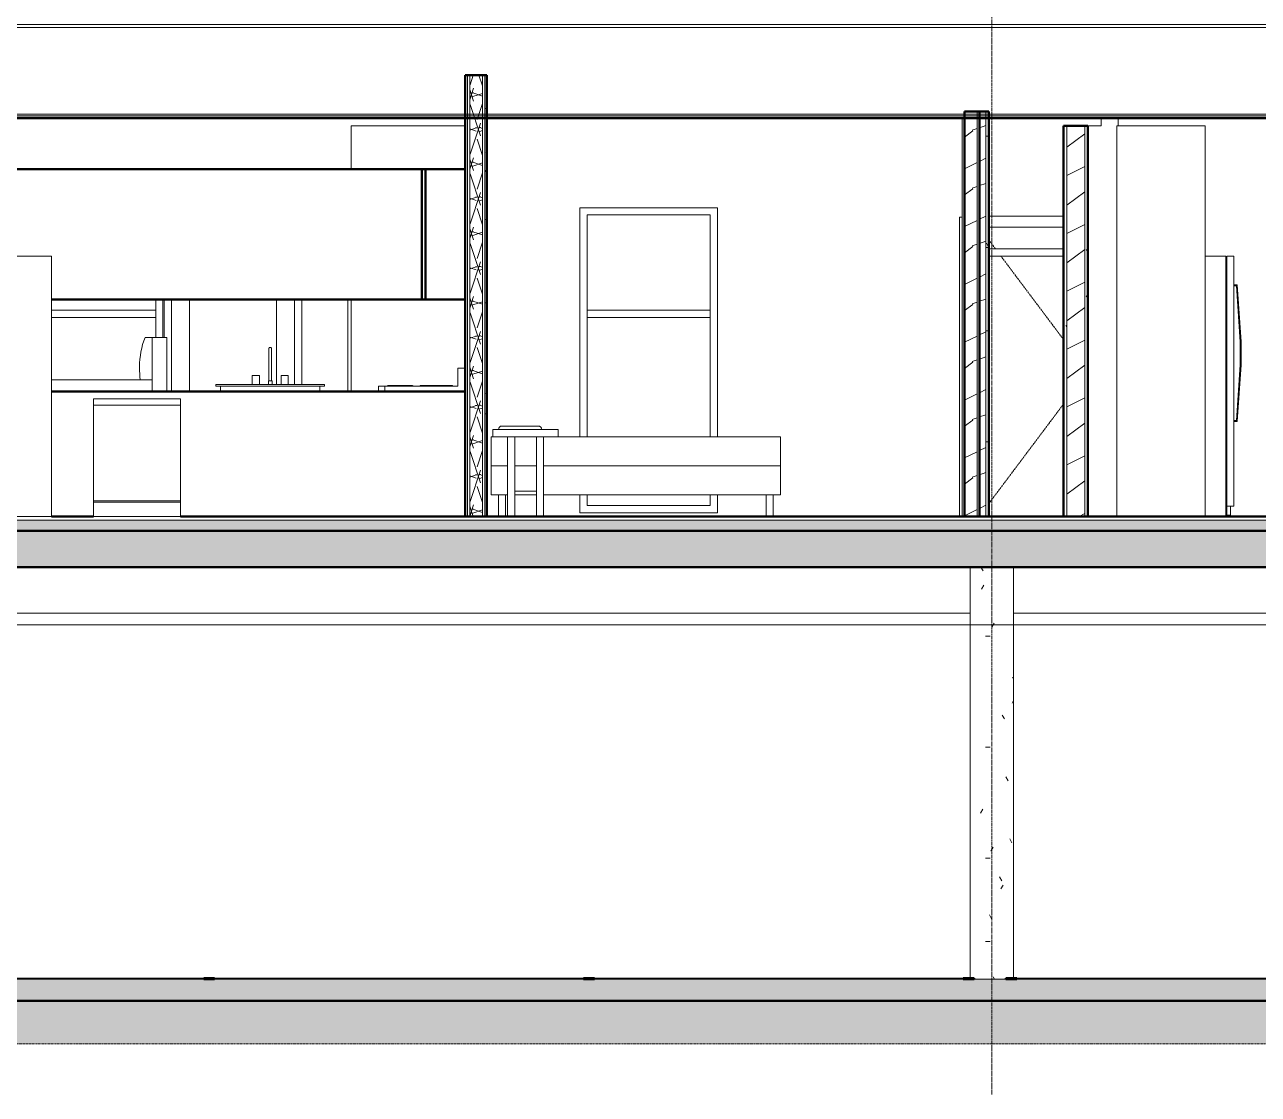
# Model space of a CAD drawing. Header units: inches. Extents: x 9609 to 15463, y -232 to 527.
# Drawn here: x 14373.2 to 14714.3, y -159.8 to 136 of the extents above; entities that cross this region are included whole.
import ezdxf

# ---------------------------------------------------------------- set-up
doc = ezdxf.new("R2010")
doc.units = ezdxf.units.IN
doc.header["$MEASUREMENT"] = 0
for name, pattern in [('Aligning Line 1_8_', [0.25, 0.125, -0.125]), ('Dash 1_16_', [0.125, 0.0625, -0.0625]), ('Grid Line 1_2_', [0.875, 0.5, -0.125, 0.125, -0.125])]:
    doc.linetypes.add(name, pattern=pattern)
for name, color, linetype, lineweight in [('0-3', 7, 'Continuous', 13), ('0-6', 90, 'Continuous', 5), ('0-8', 250, 'Continuous', 9), ('A-DOOR-1', 250, 'Continuous', 9), ('A-DOOR-2', 250, 'Dash 1_16_', 9), ('A-DOOR-FRAM-1', 250, 'Continuous', 9), ('A-FLOR', 192, 'Continuous', 13), ('A-FLOR-1', 192, 'Continuous', 50), ('A-FLOR-LEVL-1', 51, 'Grid Line 1_2_', 9), ('A-FLOR-MCUT', 51, 'Continuous', 13), ('A-FLOR-PATT-1', 8, 'Continuous', 9), ('A-GENM-1', 250, 'Continuous', 9), ('A-GENM-2', 10, 'Continuous', 50), ('A-GLAZ', 151, 'Continuous', 13), ('A-WALL', 113, 'Continuous', 13), ('A-WALL-1', 7, 'Continuous', 13), ('A-WALL-2', 10, 'Continuous', 50), ('A-WALL-PATT-1', 250, 'Continuous', 9), ('A-WALL-PATT-2', 253, 'Continuous', 9), ('C-BLDG-PADS-1', 253, 'Continuous', 9), ('C-BLDG-PADS-2', 7, 'Continuous', 13), ('C-TOPO', 7, 'Continuous', 9), ('C-TOPO-1', 10, 'Continuous', 50), ('C-TOPO-2', 250, 'Continuous', 9), ('G-ANNO-SYMB', 111, 'Aligning Line 1_8_', 9), ('G-ANNO-SYMB-2', 147, 'Aligning Line 1_8_', 9), ('I-FURN', 30, 'Continuous', 9), ('I-FURN-1', 250, 'Continuous', 9), ('I-WALL-1', 10, 'Continuous', 50), ('P-SANR-FIXT-1', 250, 'Continuous', 9), ('Q-CASE-1', 10, 'Continuous', 50), ('Q-CASE-2', 250, 'Continuous', 9), ('Q-SPCQ-1', 250, 'Continuous', 9), ('S-COLS', 52, 'Continuous', 9), ('S-GRID-1', 1, 'Grid Line 1_2_', 9)]:
    doc.layers.add(name, color=color, linetype=linetype, lineweight=lineweight)
pattern_1 = [(0, (3257.106, 59.024), (30.72, 7.68), [1.267, -21.773, 1.267, -21.773, -122.88]), (0, (3257.106, 59.024), (30.72, 7.68), [-46.08, 1.267, -44.813, 1.267, -21.773, -53.76]), (0, (3257.106, 59.024), (30.72, 7.68), [-115.2, 1.267, -14.093, 1.267, -37.133]), (120, (3268.626, 62.864), (-22.01108, 22.7643), [1.267, -21.773, 1.267, -21.773, -122.88]), (120, (3268.626, 62.864), (-22.01108, 22.7643), [-46.08, 1.267, -44.813, 1.267, -21.773, -53.76]), (120, (3268.626, 62.864), (-22.01108, 22.7643), [-115.2, 1.267, -14.093, 1.267, -37.133]), (240, (3272.466, 78.224), (-8.70892, -30.4443), [1.267, -21.773, 1.267, -21.773, -122.88]), (240, (3272.466, 78.224), (-8.70892, -30.4443), [-46.08, 1.267, -44.813, 1.267, -21.773, -53.76]), (240, (3272.466, 78.224), (-8.70892, -30.4443), [-115.2, 1.267, -14.093, 1.267, -37.133])]
pattern_2 = [(216.87, (3263.504, 75.018), (47.980943, 31.987086), [7.997, -71.971]), (206.565, (3273.1, 70.22), (-15.99371, -15.99413), [17.881, -17.881]), (198.435, (3273.1, 62.223), (-31.98674, -15.99388), [10.115, -40.461])]
pattern_3 = [(0, (14416.421, 59.024), (30.72, 7.68), [1.267, -21.773, 1.267, -21.773, -122.88]), (0, (14416.421, 59.024), (30.72, 7.68), [-46.08, 1.267, -44.813, 1.267, -21.773, -53.76]), (0, (14416.421, 59.024), (30.72, 7.68), [-115.2, 1.267, -14.093, 1.267, -37.133]), (120, (14427.941, 62.864), (-22.011075, 22.7643), [1.267, -21.773, 1.267, -21.773, -122.88]), (120, (14427.941, 62.864), (-22.011075, 22.7643), [-46.08, 1.267, -44.813, 1.267, -21.773, -53.76]), (120, (14427.941, 62.864), (-22.011075, 22.7643), [-115.2, 1.267, -14.093, 1.267, -37.133]), (240, (14431.781, 78.224), (-8.708925, -30.4443), [1.267, -21.773, 1.267, -21.773, -122.88]), (240, (14431.781, 78.224), (-8.708925, -30.4443), [-46.08, 1.267, -44.813, 1.267, -21.773, -53.76]), (240, (14431.781, 78.224), (-8.708925, -30.4443), [-115.2, 1.267, -14.093, 1.267, -37.133])]

# ---------------------------------------------------------------- blocks, each defined once
blk = doc.blocks.new('CTR - 2nd Phase_rvt-2-BUILDING SECTION - NORTH_SOUTH - LOOKING WEST')
at = {"layer": 'A-FLOR-LEVL-1'}
for p, q in [((1814.21, 136), (4168.71, 136)), ((1814.21, 0), (4168.71, 0)), ((1814.21, -30), (4168.71, -30)), ((1814.21, -128), (4168.71, -128))]:
    blk.add_line(p, q, dxfattribs=at)
blk = doc.blocks.new('Single-Flush - 30_ x 80_-1421383-BUILDING SECTION - NORTH_SOUTH - LOOKING WEST')
at = {"layer": 'A-DOOR-2'}
for p, q in [((3480.49, 76.43), (3482.31, 74)), ((3483.81, 72), (3501.15, 48.89)), ((3480.49, 3.57), (3501.15, 31.11))]:
    blk.add_line(p, q, dxfattribs=at)
at = {"layer": 'A-DOOR-FRAM-1'}
for p, q in [((3501.15, 83), (3480.49, 83)), ((3480.49, 80), (3501.15, 80))]:
    blk.add_line(p, q, dxfattribs=at)
blk = doc.blocks.new('OD_CW_Closet - OD_CW_Closet-1943764-BUILDING SECTION - NORTH_SOUTH - LOOKING WEST')
at = {"layer": 'Q-CASE-2'}
for p, q in [((3501.15, 74), (3480.49, 74)), ((3480.49, 72), (3501.15, 72))]:
    blk.add_line(p, q, dxfattribs=at)
blk = doc.blocks.new('FOLDING_SLIDING CLOSET - 60_ x 80_-1372877-BUILDING SECTION - NORTH_SOUTH - LOOKING WEST')
at = {"layer": 'A-DOOR-1'}
for p, q in [((3472.35, 82.75), (3473.1, 82.75)), ((3472.35, 0), (3472.35, 82.75))]:
    blk.add_line(p, q, dxfattribs=at)
blk = doc.blocks.new('Refrigerator_-_Side-by-Side_6047 - 36_ X 30_-1372843-BUILDING SECTION - NORTH_SOUTH - LOOKING WEST')
at = {"layer": 'Q-SPCQ-1'}
for p, q in [((3546, 72), (3540.25, 72)), ((3546, 0), (3546, 72)), ((3546.25, 2.87), (3546.25, 72)), ((3546.25, 72), (3548.25, 72)), ((3548.25, 72), (3548.25, 2.87)), ((3549.15, 64), (3548.25, 64)), ((3548.25, 63.75), (3548.92, 63.75)), ((3548.92, 63.75), (3550, 48.28)), ((3550.25, 48.29), (3549.15, 64)), ((3550, 48.28), (3550, 41.95)), ((3550.25, 41.94), (3550.25, 48.29)), ((3550, 41.95), (3548.92, 26.48)), ((3549.15, 26.23), (3550.25, 41.94)), ((3548.92, 26.48), (3548.25, 26.48)), ((3548.25, 26.23), (3549.15, 26.23)), ((3547.25, 2.87), (3546.25, 2.87)), ((3546.25, 2.87), (3546.25, 0.37)), ((3548.25, 2.87), (3546.25, 2.87)), ((3546.25, 0.37), (3547.25, 0.37)), ((3547.25, 0.37), (3547.25, 2.87))]:
    blk.add_line(p, q, dxfattribs=at)
blk = doc.blocks.new('Bed-Standard - King 78_ x 80_-1242963-BUILDING SECTION - NORTH_SOUTH - LOOKING WEST')
at = {"layer": 'I-FURN-1'}
for p, q in [((3355.89, 25), (3345.89, 25)), ((3342.89, 22), (3342.89, 14)), ((3342.89, 22), (3343.39, 22)), ((3361.39, 22), (3421.89, 22)), ((3421.89, 22), (3422.89, 22)), ((3422.89, 14), (3422.89, 22)), ((3342.89, 14), (3342.89, 6)), ((3342.89, 14), (3343.89, 14)), ((3343.89, 14), (3342.89, 14)), ((3343.89, 14), (3347.39, 14)), ((3347.39, 14), (3343.89, 14)), ((3349.39, 14), (3355.39, 14)), ((3355.39, 14), (3349.39, 14)), ((3357.39, 14), (3421.89, 14)), ((3421.89, 14), (3357.39, 14)), ((3421.89, 14), (3422.89, 14)), ((3422.89, 14), (3421.89, 14)), ((3422.89, 6), (3422.89, 14)), ((3343.89, 6), (3342.89, 6)), ((3347.39, 6), (3343.89, 6)), ((3344.89, 6), (3344.89, 0)), ((3344.89, 6), (3344.89, 0)), ((3346.89, 0), (3346.89, 6)), ((3346.89, 0), (3346.89, 6)), ((3421.89, 6), (3357.39, 6)), ((3418.89, 6), (3418.89, 0)), ((3418.89, 6), (3418.89, 0)), ((3420.89, 0), (3420.89, 6)), ((3420.89, 0), (3420.89, 6)), ((3422.89, 6), (3421.89, 6))]:
    blk.add_line(p, q, dxfattribs=at)
for centre, start, end in [((3345.89, 24), 90, 180), ((3355.89, 24), 360, 90)]:
    blk.add_arc(centre, 1, start, end, dxfattribs=at)
blk = doc.blocks.new('Table-Night Stand - 18_ x 18_ x 24_-1352623-BUILDING SECTION - NORTH_SOUTH - LOOKING WEST')
at = {"layer": 'I-FURN-1'}
for p, q in [((3343.39, 24), (3361.39, 24)), ((3343.39, 22), (3343.39, 24)), ((3361.39, 22), (3361.39, 24)), ((3361.39, 22), (3343.39, 22)), ((3347.39, 0), (3347.39, 22)), ((3349.39, 0), (3349.39, 22)), ((3355.39, 0), (3355.39, 22)), ((3357.39, 0), (3357.39, 22)), ((3349.39, 7), (3355.39, 7)), ((3349.39, 6), (3349.39, 7)), ((3355.39, 6), (3355.39, 7)), ((3355.39, 6), (3349.39, 6))]:
    blk.add_line(p, q, dxfattribs=at)
blk = doc.blocks.new('Refrigerator_-_Side-by-Side_6047 - 36_ X 30_-345559-BUILDING SECTION - NORTH_SOUTH - LOOKING WEST')
at = {"layer": 'Q-SPCQ-1'}
for p, q in [((2782.43, 0), (2782.43, 72)), ((2818.18, 72), (2782.43, 72)), ((2818.18, 72), (2818.18, 0)), ((2818.18, 0), (2782.43, 0))]:
    blk.add_line(p, q, dxfattribs=at)
blk = doc.blocks.new('Range - 24_ x 24_-1352610-BUILDING SECTION - NORTH_SOUTH - LOOKING WEST')
at = {"layer": 'Q-SPCQ-1'}
for p, q in [((2932.52, 41), (2930.52, 41)), ((2930.52, 41), (2930.52, 36)), ((2908.52, 34.5), (2908.52, 36)), ((2908.52, 36), (2910.27, 36)), ((2910.27, 34.5), (2910.27, 36)), ((2930.52, 36), (2910.27, 36)), ((2910.27, 36), (2910.27, 34.5)), ((2911.02, 36.25), (2911.02, 36)), ((2911.08, 36.25), (2911.49, 36.25)), ((2911.52, 36.25), (2911.52, 36)), ((2911.52, 36.25), (2914.52, 36.25)), ((2914.52, 36.25), (2917.52, 36.25)), ((2917.52, 36), (2917.52, 36.25)), ((2917.55, 36.25), (2917.97, 36.25)), ((2918.02, 36), (2918.02, 36.25)), ((2920.02, 36.25), (2920.02, 36)), ((2920.02, 36.25), (2921.49, 36.25)), ((2921.52, 36.25), (2921.52, 36)), ((2921.52, 36.25), (2924.52, 36.25)), ((2924.52, 36.25), (2927.52, 36.25)), ((2927.52, 36), (2927.52, 36.25)), ((2927.56, 36.25), (2929.02, 36.25)), ((2929.02, 36), (2929.02, 36.25))]:
    blk.add_line(p, q, dxfattribs=at)
blk = doc.blocks.new('OD_CW_Base Cabinet - OD_CW_Base Cabinet-1952712-BUILDING SECTION - NORTH_SOUTH - LOOKING WEST')
at = {"layer": 'Q-CASE-1'}
for p, q in [((2932.52, 34.5), (2818.18, 34.5)), ((2932.52, 0), (2932.52, 34.5)), ((2818.18, 0), (2829.77, 0)), ((2853.77, 0), (2932.52, 0))]:
    blk.add_line(p, q, dxfattribs=at)
blk = doc.blocks.new('Sink Kitchen-Single - 30_ x 21_-1372827-BUILDING SECTION - NORTH_SOUTH - LOOKING WEST')
at = {"layer": 'P-SANR-FIXT-1'}
for p, q in [((2878.22, 43.87), (2878.22, 37.5)), ((2878.22, 43.87), (2878.22, 42.5)), ((2878.23, 42.5), (2878.23, 42.5)), ((2878.96, 42.5), (2878.96, 42.5)), ((2878.97, 37.5), (2878.97, 43.87)), ((2878.97, 42.5), (2878.97, 43.87)), ((2873.6, 39), (2873.6, 36.5)), ((2873.6, 39), (2875.6, 39)), ((2875.6, 36.5), (2875.6, 39)), ((2881.6, 39), (2881.6, 36.5)), ((2881.6, 39), (2883.6, 39)), ((2883.6, 36.5), (2883.6, 39)), ((2863.6, 36.5), (2893.6, 36.5)), ((2863.6, 36.5), (2863.6, 36)), ((2893.6, 36), (2863.6, 36)), ((2864.85, 36), (2864.85, 34.5)), ((2878.1, 37.5), (2878.1, 36.5)), ((2878.1, 37.5), (2879.1, 37.5)), ((2879.1, 36.5), (2879.1, 37.5)), ((2892.35, 34.5), (2892.35, 36)), ((2893.6, 36), (2893.6, 36.5))]:
    blk.add_line(p, q, dxfattribs=at)
at = {"layer": 'P-SANR-FIXT-1', "flags": 128}
for points in [[(2878.22, 46.37), (2878.22, 46.39), (2878.22, 46.4), (2878.22, 46.42), (2878.23, 46.43), (2878.23, 46.45), (2878.23, 46.46), (2878.24, 46.48), (2878.24, 46.49), (2878.24, 46.51), (2878.25, 46.52), (2878.26, 46.53), (2878.26, 46.55), (2878.27, 46.56), (2878.28, 46.57), (2878.29, 46.59), (2878.29, 46.6), (2878.3, 46.61), (2878.31, 46.62), (2878.32, 46.63), (2878.33, 46.64), (2878.35, 46.65), (2878.36, 46.66), (2878.37, 46.67), (2878.38, 46.68), (2878.39, 46.69), (2878.41, 46.7), (2878.42, 46.71), (2878.43, 46.71), (2878.45, 46.72), (2878.46, 46.72), (2878.47, 46.73), (2878.49, 46.73), (2878.5, 46.74), (2878.52, 46.74), (2878.53, 46.74), (2878.55, 46.75), (2878.56, 46.75), (2878.58, 46.75), (2878.59, 46.75), (2878.6, 46.75)], [(2878.22, 46.37), (2878.22, 46.37), (2878.22, 46.37), (2878.22, 46.36), (2878.22, 46.34), (2878.22, 46.33), (2878.22, 46.3), (2878.22, 46.28), (2878.22, 46.25), (2878.22, 46.21), (2878.22, 46.18), (2878.22, 46.14), (2878.22, 46.09), (2878.22, 46.04), (2878.22, 45.99), (2878.22, 45.94), (2878.22, 45.88), (2878.22, 45.82), (2878.22, 45.75), (2878.22, 45.69), (2878.22, 45.62), (2878.22, 45.54), (2878.22, 45.47), (2878.22, 45.39), (2878.22, 45.31), (2878.22, 45.23), (2878.22, 45.14), (2878.22, 45.05), (2878.22, 44.96), (2878.22, 44.87), (2878.22, 44.78), (2878.22, 44.69), (2878.22, 44.59), (2878.22, 44.5), (2878.22, 44.4), (2878.22, 44.3), (2878.22, 44.2), (2878.22, 44.1), (2878.22, 44), (2878.22, 43.9), (2878.22, 43.87)], [(2878.22, 46.3), (2878.22, 46.32), (2878.22, 46.34), (2878.22, 46.35), (2878.22, 46.36), (2878.22, 46.37), (2878.22, 46.37)], [(2878.22, 43.87), (2878.22, 43.97), (2878.22, 44.07), (2878.22, 44.17), (2878.22, 44.27), (2878.22, 44.37), (2878.22, 44.47), (2878.22, 44.57), (2878.22, 44.66), (2878.22, 44.76), (2878.22, 44.85), (2878.22, 44.94), (2878.22, 45.03), (2878.22, 45.12), (2878.22, 45.2), (2878.22, 45.29), (2878.22, 45.37), (2878.22, 45.45), (2878.22, 45.52), (2878.22, 45.6), (2878.22, 45.67), (2878.22, 45.74), (2878.22, 45.8), (2878.22, 45.86), (2878.22, 45.92), (2878.22, 45.98), (2878.22, 46.03), (2878.22, 46.08), (2878.22, 46.13), (2878.22, 46.17)], [(2878.6, 46.75), (2878.61, 46.75), (2878.63, 46.75), (2878.64, 46.75), (2878.66, 46.75), (2878.67, 46.74), (2878.68, 46.74), (2878.7, 46.74), (2878.71, 46.73), (2878.73, 46.73), (2878.74, 46.72), (2878.76, 46.71), (2878.77, 46.71), (2878.78, 46.7), (2878.79, 46.69), (2878.81, 46.68), (2878.82, 46.68), (2878.83, 46.67), (2878.84, 46.66), (2878.85, 46.65), (2878.86, 46.64), (2878.87, 46.63), (2878.88, 46.61), (2878.89, 46.6), (2878.9, 46.59), (2878.91, 46.58), (2878.92, 46.56), (2878.93, 46.55), (2878.93, 46.54), (2878.94, 46.52), (2878.95, 46.51), (2878.95, 46.5), (2878.95, 46.48), (2878.96, 46.47), (2878.96, 46.45), (2878.97, 46.44), (2878.97, 46.42), (2878.97, 46.41), (2878.97, 46.39), (2878.97, 46.38), (2878.97, 46.37)], [(2878.97, 43.87), (2878.97, 43.97), (2878.97, 44.07), (2878.97, 44.17), (2878.97, 44.27), (2878.97, 44.37), (2878.97, 44.47), (2878.97, 44.57), (2878.97, 44.66), (2878.97, 44.76), (2878.97, 44.85), (2878.97, 44.94), (2878.97, 45.03), (2878.97, 45.12), (2878.97, 45.2), (2878.97, 45.29), (2878.97, 45.37), (2878.97, 45.45), (2878.97, 45.52), (2878.97, 45.6), (2878.97, 45.67), (2878.97, 45.74), (2878.97, 45.8), (2878.97, 45.86), (2878.97, 45.92), (2878.97, 45.98), (2878.97, 46.03), (2878.97, 46.08), (2878.97, 46.13), (2878.97, 46.17), (2878.97, 46.21), (2878.97, 46.24), (2878.97, 46.27), (2878.97, 46.3), (2878.97, 46.32), (2878.97, 46.34), (2878.97, 46.35), (2878.97, 46.36), (2878.97, 46.37), (2878.97, 46.37), (2878.97, 46.37)], [(2878.97, 46.37), (2878.97, 46.37), (2878.97, 46.36), (2878.97, 46.34), (2878.97, 46.33), (2878.97, 46.3), (2878.97, 46.28)], [(2878.97, 46.14), (2878.97, 46.09), (2878.97, 46.04), (2878.97, 45.99), (2878.97, 45.94), (2878.97, 45.88), (2878.97, 45.82), (2878.97, 45.75), (2878.97, 45.69), (2878.97, 45.62), (2878.97, 45.54), (2878.97, 45.47), (2878.97, 45.39), (2878.97, 45.31), (2878.97, 45.23), (2878.97, 45.14), (2878.97, 45.05), (2878.97, 44.96), (2878.97, 44.87), (2878.97, 44.78), (2878.97, 44.69), (2878.97, 44.59), (2878.97, 44.5), (2878.97, 44.4), (2878.97, 44.3), (2878.97, 44.2), (2878.97, 44.1), (2878.97, 44), (2878.97, 43.9), (2878.97, 43.87)]]:
    blk.add_lwpolyline(points, dxfattribs=at)
blk = doc.blocks.new('Dishwasher_15404 - 34_ counter-1372825-BUILDING SECTION - NORTH_SOUTH - LOOKING WEST')
at = {"layer": 'Q-SPCQ-1'}
for p, q in [((2829.77, 32.5), (2853.77, 32.5)), ((2829.77, 32.5), (2829.77, 30.79)), ((2829.77, 30.79), (2853.77, 30.79)), ((2829.77, 30.79), (2829.77, 4.33)), ((2853.77, 30.79), (2829.77, 30.79)), ((2853.77, 30.79), (2853.77, 32.5)), ((2853.77, 4.33), (2853.77, 30.79)), ((2853.77, 4.33), (2829.77, 4.33)), ((2829.77, 4.33), (2853.77, 4.33)), ((2829.77, 4.33), (2829.77, 3.94)), ((2853.77, 3.94), (2829.77, 3.94)), ((2829.77, 3.94), (2853.77, 3.94)), ((2829.77, 3.94), (2829.77, 0)), ((2853.77, 3.94), (2853.77, 4.33)), ((2853.77, 0), (2853.77, 3.94)), ((2853.77, 0), (2829.77, 0))]:
    blk.add_line(p, q, dxfattribs=at)
blk = doc.blocks.new('OD_CW_Upper Cabinet - OD_CW_Upper Cabinet-1892285-BUILDING SECTION - NORTH_SOUTH - LOOKING WEST')
at = {"layer": 'Q-CASE-1'}
for p, q in [((2920.52, 96), (2920.52, 60)), ((2921.52, 96), (2920.52, 96)), ((2921.52, 60), (2921.52, 96)), ((2921.52, 96), (2921.52, 60)), ((2932.52, 96), (2921.52, 96)), ((2932.52, 60), (2932.52, 96)), ((2920.52, 60), (2921.52, 60)), ((2921.52, 60), (2932.52, 60))]:
    blk.add_line(p, q, dxfattribs=at)
blk = doc.blocks.new('OD_CW_Upper Cabinet - OD_CW_Upper Cabinet-1952713-BUILDING SECTION - NORTH_SOUTH - LOOKING WEST')
at = {"layer": 'Q-CASE-1'}
for p, q in [((2920.52, 96), (2782.43, 96)), ((2782.43, 96), (2782.43, 72)), ((2920.52, 60), (2920.52, 96)), ((2818.18, 60), (2920.52, 60))]:
    blk.add_line(p, q, dxfattribs=at)
blk = doc.blocks.new('Couch-Both_Arms-Generic - 1-V69-BUILDING SECTION - NORTH_SOUTH - LOOKING WEST')
at = {"layer": 'I-FURN'}
for p, q in [((3249.19, 49.5), (3247.19, 49.5)), ((3245.69, 41.37), (3245.69, 41.12)), ((3249.19, 37.75), (3221.38, 37.75)), ((3249.19, 34.5), (3249.19, 37.75))]:
    blk.add_line(p, q, dxfattribs=at)
for centre, radius, start, end in [((3268.45, 41.37), 22.76, 159.0802, 180), ((3293.21, 41.12), 47.51, 180, 184.0748)]:
    blk.add_arc(centre, radius, start, end, dxfattribs=at)
at = {"layer": 'I-FURN-1'}
for p, q in [((3249.19, 49.5), (3253.19, 49.5)), ((3249.19, 37.75), (3249.19, 49.5)), ((3253.19, 49.5), (3253.19, 34.5)), ((3221.38, 37.75), (3249.19, 37.75))]:
    blk.add_line(p, q, dxfattribs=at)
blk = doc.blocks.new('Single-Flush - 30_ x 80_-V76-BUILDING SECTION - NORTH_SOUTH - LOOKING WEST')
at = {"layer": 'A-DOOR-FRAM-1'}
blk.add_line((3303.22, 34.5), (3303.22, 60), dxfattribs=at)
blk = doc.blocks.new('CTR - 1st Phase - Unit Layouts_rvt-2-BUILDING SECTION - NORTH_SOUTH - LOOKING WEST')
at = {"layer": 'A-WALL-PATT-1'}
h = blk.add_hatch(dxfattribs=at)
h.set_pattern_fill('FP_41', color=256, style=0, pattern_type=2)
h.set_pattern_definition(pattern_1)
h.paths.add_polyline_path([(3477.85, 0), (3477.85, 112), (3477.22, 112), (3477.22, 0)], flags=0)
h = blk.add_hatch(dxfattribs=at)
h.set_pattern_fill('FP_41', color=256, style=0, pattern_type=2)
h.set_pattern_definition(pattern_1)
h.paths.add_polyline_path([(3480.49, 0), (3480.49, 112), (3479.61, 112), (3479.61, 0)], flags=0)
h = blk.add_hatch(dxfattribs=at)
h.set_pattern_fill('FP_41', color=256, style=0, pattern_type=2)
h.set_pattern_definition(pattern_1)
h.paths.add_polyline_path([(3502.03, 0), (3502.03, 108), (3501.15, 108), (3501.15, 0)], flags=0)
h = blk.add_hatch(dxfattribs=at)
h.set_pattern_fill('FP_41', color=256, style=0, pattern_type=2)
h.set_pattern_definition(pattern_1)
h.paths.add_polyline_path([(3507.86, 0), (3507.86, 108), (3506.98, 108), (3506.98, 0)], flags=0)
at = {"layer": 'A-WALL-PATT-2'}
h = blk.add_hatch(dxfattribs=at)
h.set_pattern_fill('FP_44', color=256, style=0, pattern_type=2)
h.set_pattern_definition(pattern_2)
h.paths.add_polyline_path([(3477.22, 0), (3477.22, 112), (3473.78, 112), (3473.78, 0)], flags=0)
h = blk.add_hatch(dxfattribs=at)
h.set_pattern_fill('FP_44', color=256, style=0, pattern_type=2)
h.set_pattern_definition(pattern_2)
h.paths.add_polyline_path([(3479.61, 0), (3479.61, 112), (3477.85, 112), (3477.85, 0)], flags=0)
h = blk.add_hatch(dxfattribs=at)
h.set_pattern_fill('FP_44', color=256, style=0, pattern_type=2)
h.set_pattern_definition(pattern_2)
h.paths.add_polyline_path([(3506.98, 0), (3506.98, 108), (3502.03, 108), (3502.03, 0)], flags=0)
at = {"layer": 'A-WALL-1'}
for p, q in [((3473.1, 0), (3473.1, 110.12)), ((3477.22, 0), (3477.22, 112)), ((3479.61, 112), (3479.61, 0)), ((3511.5, 108), (3511.5, 110.12)), ((3516.25, 110.12), (3516.25, 108)), ((3304.22, 96), (3304.22, 108)), ((3304.22, 108), (3308.97, 108)), ((3335.72, 108), (3308.97, 108)), ((3502.03, 108), (3502.03, 0)), ((3506.98, 108), (3506.98, 0)), ((3511.5, 108), (3507.86, 108)), ((3540.25, 108), (3515.88, 108)), ((3515.88, 108), (3515.88, 0)), ((3540.25, 0), (3540.25, 108)), ((3304.22, 34.5), (3304.22, 60))]:
    blk.add_line(p, q, dxfattribs=at)
at = {"layer": 'A-WALL-2'}
for p, q in [((3477.85, 112), (3473.78, 112)), ((3473.78, 112), (3473.78, 0)), ((3477.85, 0), (3477.85, 112)), ((3480.49, 112), (3477.85, 112)), ((3477.85, 112), (3477.85, 0)), ((3480.49, 0), (3480.49, 112)), ((3507.86, 108), (3501.15, 108)), ((3501.15, 108), (3501.15, 0)), ((3507.86, 0), (3507.86, 108)), ((3473.78, 0), (3477.85, 0)), ((3477.85, 0), (3480.49, 0)), ((3501.15, 0), (3507.86, 0))]:
    blk.add_line(p, q, dxfattribs=at)
at = {"layer": '0-3'}
for name, p in [('OD_CW_Upper Cabinet - OD_CW_Upper Cabinet-1952713-BUILDING SECTION - NORTH_SOUTH - LOOKING WEST', (403.2, 0)), ('OD_CW_Upper Cabinet - OD_CW_Upper Cabinet-1892285-BUILDING SECTION - NORTH_SOUTH - LOOKING WEST', (403.2, 0)), ('FOLDING_SLIDING CLOSET - 60_ x 80_-1372877-BUILDING SECTION - NORTH_SOUTH - LOOKING WEST', (0, 0)), ('Single-Flush - 30_ x 80_-1421383-BUILDING SECTION - NORTH_SOUTH - LOOKING WEST', (0, 0)), ('Refrigerator_-_Side-by-Side_6047 - 36_ X 30_-345559-BUILDING SECTION - NORTH_SOUTH - LOOKING WEST', (403.2, 0)), ('OD_CW_Closet - OD_CW_Closet-1943764-BUILDING SECTION - NORTH_SOUTH - LOOKING WEST', (0, 0)), ('Refrigerator_-_Side-by-Side_6047 - 36_ X 30_-1372843-BUILDING SECTION - NORTH_SOUTH - LOOKING WEST', (0, 0)), ('Single-Flush - 30_ x 80_-V76-BUILDING SECTION - NORTH_SOUTH - LOOKING WEST', (0, 0)), ('Couch-Both_Arms-Generic - 1-V69-BUILDING SECTION - NORTH_SOUTH - LOOKING WEST', (0, 0)), ('Sink Kitchen-Single - 30_ x 21_-1372827-BUILDING SECTION - NORTH_SOUTH - LOOKING WEST', (403.2, 0)), ('Range - 24_ x 24_-1352610-BUILDING SECTION - NORTH_SOUTH - LOOKING WEST', (403.2, 0)), ('OD_CW_Base Cabinet - OD_CW_Base Cabinet-1952712-BUILDING SECTION - NORTH_SOUTH - LOOKING WEST', (403.2, 0)), ('Dishwasher_15404 - 34_ counter-1372825-BUILDING SECTION - NORTH_SOUTH - LOOKING WEST', (403.2, 0)), ('Bed-Standard - King 78_ x 80_-1242963-BUILDING SECTION - NORTH_SOUTH - LOOKING WEST', (0, 0)), ('Table-Night Stand - 18_ x 18_ x 24_-1352623-BUILDING SECTION - NORTH_SOUTH - LOOKING WEST', (0, 0))]:
    blk.add_blockref(name, p, dxfattribs=at)
blk = doc.blocks.new('CTR  - Topography_rvt-2-BUILDING SECTION - NORTH_SOUTH - LOOKING WEST')
at = {"layer": 'C-BLDG-PADS-1'}
h = blk.add_hatch(dxfattribs=at)
h.set_pattern_fill('FP_42', color=256, style=0, pattern_type=2)
h.set_pattern_definition([(50, (3257.106, 59.024), (27.5427, -2.40992), [2.88, -31.68]), (355, (3257.106, 59.024), (-5.32784, 28.88427), [2.304, -25.344]), (100.451, (3259.402, 58.823), (22.2153, 26.47393), [2.448, -26.924]), (46.184, (3257.106, 66.704), (40.9819, -6.3564), [4.32, -47.52]), (96.636, (3260.522, 66.175), (35.8907, 37.4062), [3.671, -40.386]), (351.184, (3257.106, 66.704), (35.891, 37.4062), [3.456, -38.016]), (21, (3260.946, 64.784), (22.92104, -15.46073), [2.88, -31.68]), (326, (3260.946, 64.784), (9.34353, 27.84574), [2.304, -25.344]), (71.451, (3262.856, 63.496), (32.26477, 12.3844), [2.448, -26.924]), (37.5, (3257.106, 59.024), (0.466855, 12.78271), [1.267, -23.77, 1.267, -24.461, -25.44]), (37.5, (3257.106, 59.024), (0.466855, 12.78271), [-50.765, 1.267, -24.173]), (7.5, (3257.106, 59.024), (10.10159, 15.14509), [1.267, -13.402, 1.267, -23.194, -9.696]), (7.5, (3257.106, 59.024), (10.10159, 15.14509), [-39.13, 1.267, -8.429]), (327.5, (3248.543, 59.024), (20.49916, -0.86578), [1.267, -8.333, 1.267, -28.685, -39.744]), (327.5, (3248.543, 59.024), (20.49916, -0.86578), [-39.552, 1.267, -38.477]), (317.5, (3244.703, 59.024), (22.39478, 3.8443), [1.267, -11.213, 1.267, -18.624, -28.224]), (317.5, (3244.703, 59.024), (22.39478, 3.8443), [-32.371, 1.267, -26.957])])
h.paths.add_polyline_path([(2856.36, -134), (3824.32, -134), (3824.32, -128), (1938.32, -128), (1938.32, -134), (2721.29, -134)], flags=0)
at = {"layer": 'C-TOPO'}
h = blk.add_hatch(dxfattribs=at)
h.set_pattern_fill('FP_43', color=256, style=0, pattern_type=2)
h.set_pattern_definition([(0, (3257.106, 59.024), (24, 24), [24, -24]), (0, (3257.106, 68.024), (24, 24), [24, -24]), (0, (3257.106, 77.024), (24, 24), [24, -24]), (90, (3260.106, 80.024), (-24, 24), [24, -24]), (90, (3269.106, 80.024), (-24, 24), [24, -24]), (90, (3278.106, 80.024), (-24, 24), [24, -24])])
h.paths.add_polyline_path([(3812.32, -145.92), (3812.32, -134.01), (1938.32, -134.01), (1938.32, -145.92), (3801.84, -145.92)], flags=0)
at = {"layer": 'A-FLOR-LEVL-1'}
for p, q in [((1814.21, 0), (4168.71, 0)), ((1814.21, -128), (4168.71, -128))]:
    blk.add_line(p, q, dxfattribs=at)
at = {"layer": 'C-BLDG-PADS-2'}
for p, q in [((3824.32, -128), (1938.32, -128)), ((1938.32, -134), (3824.32, -134))]:
    blk.add_line(p, q, dxfattribs=at)
at = {"layer": 'C-TOPO-1'}
blk.add_line((3581.79, -134.01), (1938.32, -134.01), dxfattribs=at)
at = {"layer": 'C-TOPO-2'}
blk.add_line((3581.79, -134.01), (1938.32, -134.01), dxfattribs=at)
at = {"layer": 'G-ANNO-SYMB-2'}
blk.add_line((1910.88, 0), (4071.98, 0), dxfattribs=at)
blk = doc.blocks.new('Parking_Stall_Multiple - STANDARD-1981804-BUILDING SECTION - NORTH_SOUTH - LOOKING WEST')
at = {"layer": 'A-GENM-1'}
for p, q in [((2180.82, -127.75), (2282.82, -127.75)), ((2285.82, -127.75), (2387.82, -127.75)), ((2390.82, -127.75), (2492.82, -127.75))]:
    blk.add_line(p, q, dxfattribs=at)
at = {"layer": 'A-GENM-2'}
for p, q in [((2180.82, -127.75), (2177.82, -127.75)), ((2177.82, -127.75), (2177.82, -128)), ((2177.82, -128), (2180.82, -128)), ((2180.82, -128), (2180.82, -127.75)), ((2285.82, -127.75), (2282.82, -127.75)), ((2282.82, -127.75), (2282.82, -128)), ((2285.82, -127.75), (2282.82, -127.75)), ((2282.82, -127.75), (2282.82, -128)), ((2282.82, -128), (2285.82, -128)), ((2282.82, -128), (2285.82, -128)), ((2285.82, -128), (2285.82, -127.75)), ((2285.82, -128), (2285.82, -127.75)), ((2390.82, -127.75), (2387.82, -127.75)), ((2387.82, -127.75), (2387.82, -128)), ((2390.82, -127.75), (2387.82, -127.75)), ((2387.82, -127.75), (2387.82, -128)), ((2387.82, -128), (2390.82, -128)), ((2387.82, -128), (2390.82, -128)), ((2390.82, -128), (2390.82, -127.75)), ((2390.82, -128), (2390.82, -127.75)), ((2495.82, -127.75), (2492.82, -127.75)), ((2492.82, -127.75), (2492.82, -128)), ((2492.82, -128), (2495.82, -128)), ((2495.82, -128), (2495.82, -127.75))]:
    blk.add_line(p, q, dxfattribs=at)
blk = doc.blocks.new('CTR - 1st Phase - Common Walls_rvt-2-BUILDING SECTION - NORTH_SOUTH - LOOKING WEST')
at = {"layer": 'A-WALL-PATT-1'}
h = blk.add_hatch(dxfattribs=at)
h.set_pattern_fill('FP_41', color=256, style=0, pattern_type=2)
h.set_pattern_definition(pattern_1)
h.paths.add_polyline_path([(3336.35, 0), (3336.35, 122), (3335.72, 122), (3335.72, 0)], flags=0)
h = blk.add_hatch(dxfattribs=at)
h.set_pattern_fill('FP_41', color=256, style=0, pattern_type=2)
h.set_pattern_definition(pattern_1)
h.paths.add_polyline_path([(3336.97, 0), (3336.97, 122), (3336.35, 122), (3336.35, 0)], flags=0)
h = blk.add_hatch(dxfattribs=at)
h.set_pattern_fill('FP_41', color=256, style=0, pattern_type=2)
h.set_pattern_definition(pattern_1)
h.paths.add_polyline_path([(3341.72, 0), (3341.72, 122), (3341.1, 122), (3341.1, 0)], flags=0)
at = {"layer": 'A-WALL-PATT-2'}
h = blk.add_hatch(dxfattribs=at)
h.set_pattern_fill('FP_49', color=256, style=0, pattern_type=2)
h.set_pattern_definition([(161.57, (3257.586, 59.504), (-3.839954, -1.5e-05), [0, -27.322, 3.034, 0]), (18.43, (3256.626, 59.504), (-3.839954, 1.5e-05), [0, -27.322, 3.034, 0]), (108.43, (3257.586, 59.504), (1.919622, -9.600525), [9.106, -21.25]), (71.57, (3256.626, 59.504), (1.919622, 9.600525), [9.106, -21.25])])
h.paths.add_polyline_path([(3337.54, 0), (3340.47, 0), (3340.47, 122), (3336.97, 122), (3336.97, 0)], flags=0)
at = {"layer": 'A-FLOR-LEVL-1'}
for p, q in [((1814.21, 136), (4168.71, 136)), ((1814.21, 0), (4168.71, 0)), ((1814.21, -30), (4168.71, -30)), ((1814.21, -128), (4168.71, -128))]:
    blk.add_line(p, q, dxfattribs=at)
at = {"layer": 'A-WALL-1'}
for p, q in [((3336.35, 0), (3336.35, 122)), ((3336.97, 0), (3336.97, 122)), ((3340.47, 0), (3340.47, 122)), ((3341.1, 0), (3341.1, 122))]:
    blk.add_line(p, q, dxfattribs=at)
at = {"layer": 'G-ANNO-SYMB-2'}
blk.add_line((1910.88, 0), (4071.98, 0), dxfattribs=at)
at = {"layer": 'I-WALL-1'}
for p, q in [((3341.72, 122), (3335.72, 122)), ((3335.72, 122), (3335.72, 0)), ((3341.72, 0), (3341.72, 122)), ((3335.72, 0), (3341.72, 0))]:
    blk.add_line(p, q, dxfattribs=at)
at = {"layer": '0-8'}
for p in [(980.6, 0), (1307.4, 0)]:
    blk.add_blockref('Parking_Stall_Multiple - STANDARD-1981804-BUILDING SECTION - NORTH_SOUTH - LOOKING WEST', p, dxfattribs=at)
blk = doc.blocks.new('_THE_ WINDOW _ DOOR - Door - 1st Floor-2113385-BUILDING SECTION - NORTH_SOUTH - LOOKING WEST')
at = {"layer": 'A-GLAZ'}
for p, q in [((3254.51, 34.5), (3254.51, 60)), ((3259.51, 34.5), (3259.51, 60)), ((3283.54, 60), (3283.54, 36.5)), ((3288.54, 60), (3288.54, 36.5))]:
    blk.add_line(p, q, dxfattribs=at)
blk = doc.blocks.new('_THE_ WINDOW _ DOOR - Window - 1st Floor-2113384-BUILDING SECTION - NORTH_SOUTH - LOOKING WEST')
at = {"layer": 'A-GLAZ'}
for p, q in [((3369.4, 83.37), (3403.42, 83.37)), ((3369.4, 22), (3369.4, 83.37)), ((3403.42, 83.37), (3403.42, 22)), ((3369.4, 57), (3369.4, 55)), ((3403.42, 57), (3369.4, 57)), ((3369.4, 55), (3403.42, 55)), ((3403.42, 55), (3403.42, 57)), ((3369.4, 3), (3369.4, 6)), ((3403.42, 6), (3403.42, 3)), ((3403.42, 3), (3369.4, 3))]:
    blk.add_line(p, q, dxfattribs=at)
blk = doc.blocks.new('_THE_ WINDOW _ DOOR - Window - 1st Floor-V128-BUILDING SECTION - NORTH_SOUTH - LOOKING WEST')
at = {"layer": 'A-GLAZ'}
for p, q in [((3250.14, 60), (3250.14, 49.5)), ((3250.14, 57), (3221.38, 57)), ((3221.38, 55), (3250.14, 55)), ((3250.14, 55), (3250.14, 57))]:
    blk.add_line(p, q, dxfattribs=at)
blk = doc.blocks.new('Concrete-Rectangular-Column - ONE-V131-BUILDING SECTION - NORTH_SOUTH - LOOKING WEST')
at = {"layer": 'S-COLS'}
h = blk.add_hatch(dxfattribs=at)
h.set_pattern_fill('FP_41', color=256, style=0, pattern_type=2)
h.set_pattern_definition(pattern_1)
h.paths.add_polyline_path([(3476.42, -128), (3485.23, -128), (3485.23, -127.75), (3487.32, -127.75), (3487.32, -14), (3475.32, -14), (3475.32, -127.75), (3476.42, -127.75)], flags=0)
for p, q in [((3475.32, -127.75), (3475.32, -14)), ((3487.32, -14), (3487.32, -127.75))]:
    blk.add_line(p, q, dxfattribs=at)

msp = doc.modelspace()

# ---------------------------------------------------------------- hatches: boundary and pattern name
at = {"layer": 'A-FLOR-PATT-1'}
h = msp.add_hatch(dxfattribs=at)
h.set_pattern_fill('FP_41', color=256, style=0, pattern_type=2)
h.set_pattern_definition(pattern_3)
h.paths.add_polyline_path([(15011.789, 110.125), (15011.789, 110.75), (13795.639, 110.75), (13795.639, 110.125), (15011.164, 110.125)], flags=0)
h.paths.add_polyline_path([(13239.0287, 110.125), (13257.889, 110.125), (13257.889, 110.75), (13229.989, 110.75), (13229.989, 110.125)], flags=0)
h.paths.add_polyline_path([(13265.139, 110.125), (13683.639, 110.125), (13683.639, 110.75), (13265.139, 110.75)], flags=0)
h = msp.add_hatch(dxfattribs=at)
h.set_pattern_fill('FP_41', color=256, style=0, pattern_type=2)
h.set_pattern_definition(pattern_3)
h.paths.add_polyline_path([(14116.9772, -4), (14982.139, -4), (14982.139, -1), (13265.139, -1), (13265.139, -4), (14083.2099, -4)], flags=0)
h = msp.add_hatch(dxfattribs=at)
h.set_pattern_fill('FP_42', color=256, style=0, pattern_type=2)
h.set_pattern_definition([(50, (14416.421, 59.024), (27.5427, -2.4099), [2.88, -31.68]), (355, (14416.42, 59.024), (-5.32784, 28.8843), [2.304, -25.344]), (100.451, (14418.717, 58.823), (22.2153, 26.4739), [2.448, -26.924]), (46.184, (14416.42, 66.704), (40.9819, -6.3564), [4.32, -47.52]), (96.636, (14419.837, 66.175), (35.8907, 37.4062), [3.671, -40.386]), (351.184, (14416.42, 66.704), (35.891, 37.4062), [3.456, -38.016]), (21, (14420.261, 64.784), (22.92104, -15.46073), [2.88, -31.68]), (326, (14420.26, 64.784), (9.3435, 27.84574), [2.304, -25.344]), (71.451, (14422.17, 63.496), (32.26477, 12.3844), [2.448, -26.924]), (37.5, (14416.421, 59.024), (0.466855, 12.78271), [1.267, -23.77, 1.267, -24.461, -25.44]), (37.5, (14416.421, 59.024), (0.466855, 12.78271), [-50.765, 1.267, -24.173]), (7.5, (14416.421, 59.024), (10.10159, 15.14509), [1.267, -13.402, 1.267, -23.194, -9.696]), (7.5, (14416.421, 59.024), (10.10159, 15.14509), [-39.13, 1.267, -8.429]), (327.5, (14407.858, 59.024), (20.49916, -0.86578), [1.267, -8.333, 1.267, -28.685, -39.744]), (327.5, (14407.858, 59.024), (20.49916, -0.86578), [-39.552, 1.267, -38.477]), (317.5, (14404.018, 59.024), (22.39478, 3.8443), [1.267, -11.213, 1.267, -18.624, -28.224]), (317.5, (14404.018, 59.024), (22.39478, 3.8443), [-32.371, 1.267, -26.957])])
h.paths.add_polyline_path([(13259.639, -14), (15045.239, -14), (15045.239, -4), (13259.639, -4), (13259.639, -9.2343)], flags=0)

# ---------------------------------------------------------------- linework, layer by layer
at = {"layer": 'A-FLOR'}
for p, q in [((14634.639, -26.75), (14319.639, -26.75)), ((14978.639, -26.75), (14646.639, -26.75))]:
    msp.add_line(p, q, dxfattribs=at)
at = {"layer": 'A-FLOR-1'}
for p, q in [((13795.639, 110.125), (15011.164, 110.125)), ((14392.2837, 0), (14380.7001, 0)), ((14981.514, 0), (14416.2837, 0)), ((15045.239, -4), (13259.639, -4)), ((13259.639, -14), (15045.239, -14))]:
    msp.add_line(p, q, dxfattribs=at)
at = {"layer": 'A-FLOR-LEVL-1'}
for p, q in [((12974.2716, 136), (15327.2797, 136)), ((12974.2716, 0), (15327.2797, 0)), ((12974.2716, -30), (15327.2797, -30)), ((12974.2716, -128), (15327.2797, -128))]:
    msp.add_line(p, q, dxfattribs=at)
at = {"layer": 'A-FLOR-MCUT'}
for p, q in [((15017.289, 135.25), (13795.639, 135.25)), ((15011.789, 111.25), (13795.639, 111.25)), ((15011.789, 110.75), (13795.639, 110.75)), ((14982.139, -1), (13265.139, -1))]:
    msp.add_line(p, q, dxfattribs=at)
at = {"layer": 'A-WALL'}
for p, q in [((14526.7132, 22), (14526.7132, 85.375)), ((14526.7132, 85.375), (14564.7382, 85.375)), ((14564.7382, 85.375), (14564.7382, 22)), ((14411.4515, 60), (14411.4515, 49.5)), ((14411.8265, 49.5), (14411.8265, 60)), ((14449.8515, 60), (14449.8515, 36.5)), ((14526.7132, 1), (14526.7132, 6)), ((14564.7382, 6), (14564.7382, 1)), ((14564.7382, 1), (14526.7132, 1))]:
    msp.add_line(p, q, dxfattribs=at)
at = {"layer": 'G-ANNO-SYMB'}
for p, q in [((13070.1924, 0), (15231.2964, 0)), ((13070.1924, -145.8387), (15231.2964, -145.8387))]:
    msp.add_line(p, q, dxfattribs=at)
at = {"layer": 'S-GRID-1'}
msp.add_line((14640.639, -159.8356), (14640.639, 470.5), dxfattribs=at)

# ---------------------------------------------------------------- block references
at = {"layer": '0-6'}
for name in ['CTR - 2nd Phase_rvt-2-BUILDING SECTION - NORTH_SOUTH - LOOKING WEST', 'CTR - 1st Phase - Common Walls_rvt-2-BUILDING SECTION - NORTH_SOUTH - LOOKING WEST', 'CTR  - Topography_rvt-2-BUILDING SECTION - NORTH_SOUTH - LOOKING WEST', 'CTR - 1st Phase - Unit Layouts_rvt-2-BUILDING SECTION - NORTH_SOUTH - LOOKING WEST']:
    msp.add_blockref(name, (11159.3152, 0), dxfattribs=at)
at = {"layer": 'A-GLAZ'}
for name in ['_THE_ WINDOW _ DOOR - Window - 1st Floor-2113384-BUILDING SECTION - NORTH_SOUTH - LOOKING WEST', '_THE_ WINDOW _ DOOR - Window - 1st Floor-V128-BUILDING SECTION - NORTH_SOUTH - LOOKING WEST', '_THE_ WINDOW _ DOOR - Door - 1st Floor-2113385-BUILDING SECTION - NORTH_SOUTH - LOOKING WEST']:
    msp.add_blockref(name, (11159.3152, 0), dxfattribs=at)
at = {"layer": 'S-COLS'}
msp.add_blockref('Concrete-Rectangular-Column - ONE-V131-BUILDING SECTION - NORTH_SOUTH - LOOKING WEST', (11159.3152, 0), dxfattribs=at)

doc.saveas('drawing.dxf')
